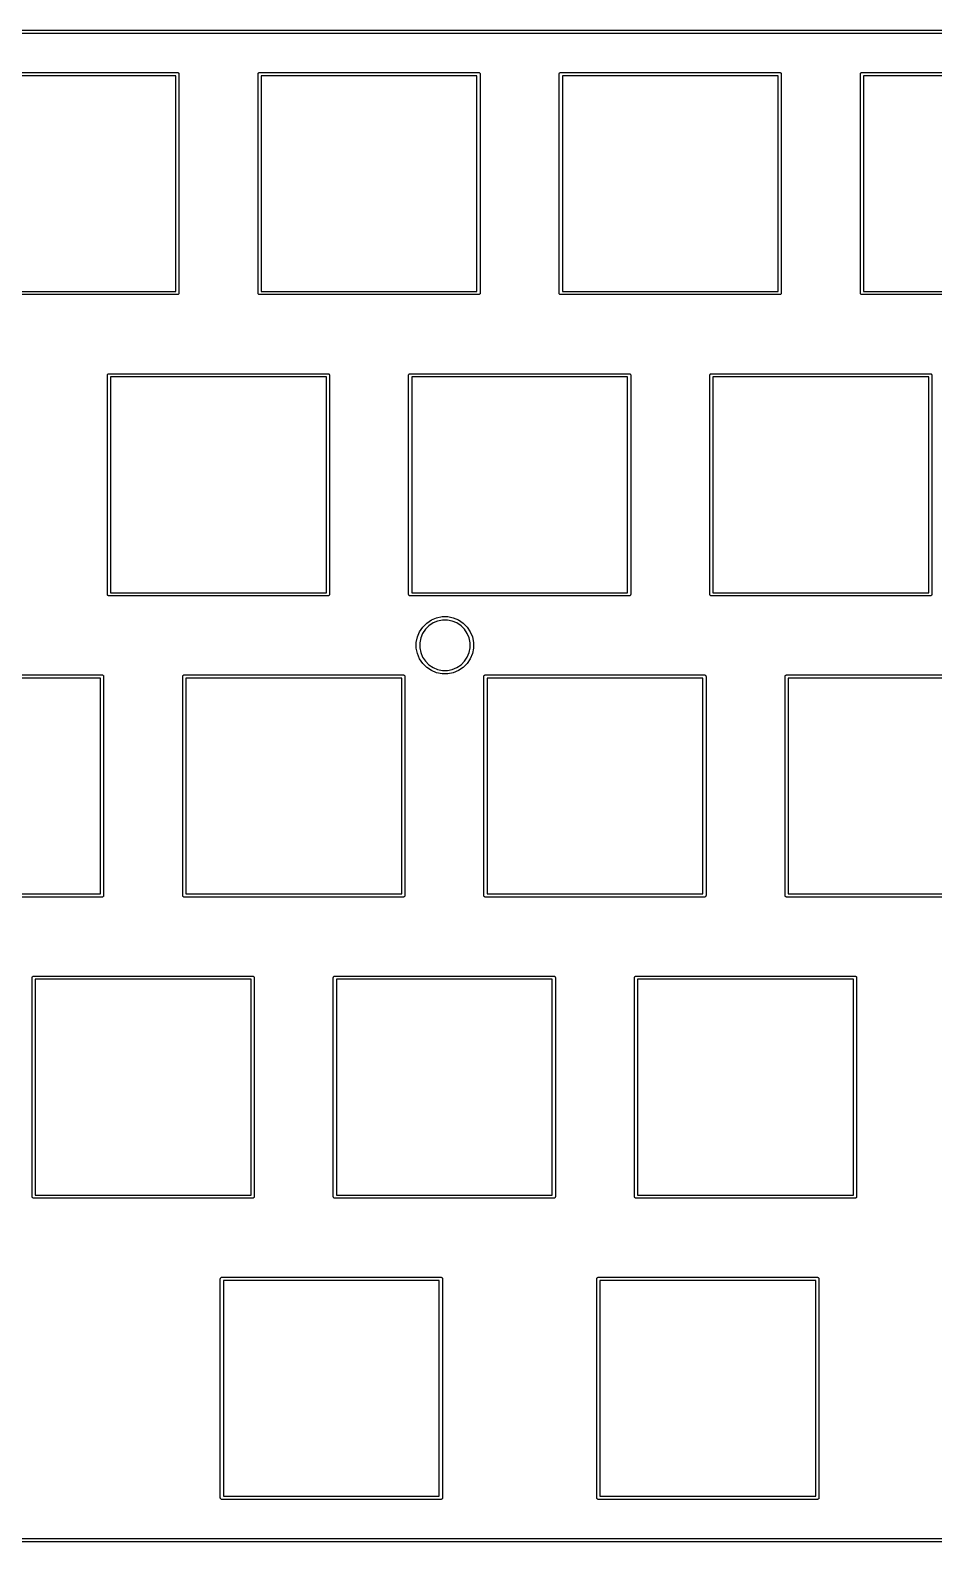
# Model space of a CAD drawing. Header units: centimetres. Extents: x -0.1 to 30.4, y -9.4 to 0.1.
# Drawn here: x 17.75 to 23.46, y -9.43 to 0.13 of the extents above; entities that cross this region are included whole.
import ezdxf

# ---------------------------------------------------------------- set-up
doc = ezdxf.new("R2010")
doc.units = ezdxf.units.CM
doc.header["$MEASUREMENT"] = 0
doc.layers.add('KeyboardPlate v1_BLACK', color=7, linetype='Continuous')

msp = doc.modelspace()

# ---------------------------------------------------------------- linework, layer by layer
at = {"layer": 'KeyboardPlate v1_BLACK'}
for p, q in [((15.1288, 0.12712), (29.9777, 0.12712)), ((29.9778, 0.10712), (15.1383, 0.10712)), ((17.2959, -0.14035), (18.6798, -0.14035)), ((18.6703, -0.16035), (17.3054, -0.16035)), ((18.6703, -1.52525), (18.6703, -0.16035)), ((18.6798, -0.14035), (18.6803, -0.140302)), ((18.6803, -0.140302), (18.6808, -0.14035)), ((18.6808, -0.14035), (18.6823, -0.140495)), ((18.6823, -0.140495), (18.6841, -0.141067)), ((18.6841, -0.141067), (18.6859, -0.141995)), ((18.6859, -0.141995), (18.6874, -0.143245)), ((18.6874, -0.143245), (18.6887, -0.144768)), ((18.6887, -0.144768), (18.6896, -0.146505)), ((18.6896, -0.146505), (18.6902, -0.14839)), ((18.6902, -0.14839), (18.6904, -0.15035)), ((18.6904, -0.15035), (18.6903, -0.15084)), ((18.6903, -0.15084), (18.6903, -1.53476)), ((19.1904, -0.15035), (19.1905, -0.14839)), ((19.1904, -0.150841), (19.1904, -0.15035)), ((19.1904, -1.53476), (19.1904, -0.150841)), ((19.1905, -0.14839), (19.1911, -0.146505)), ((19.1911, -0.146505), (19.192, -0.144768)), ((19.192, -0.144768), (19.1933, -0.143245)), ((19.1933, -0.143245), (19.1948, -0.141995)), ((19.1948, -0.141995), (19.1966, -0.141067)), ((19.1966, -0.141067), (19.1984, -0.140495)), ((19.1984, -0.140495), (19.1999, -0.14035)), ((19.1999, -0.14035), (19.2004, -0.140302)), ((19.2004, -0.140302), (19.2009, -0.14035)), ((19.2009, -0.14035), (20.5848, -0.14035)), ((20.5753, -0.16035), (19.2104, -0.16035)), ((19.2104, -0.16035), (19.2104, -1.52525)), ((20.5753, -1.52525), (20.5753, -0.16035)), ((20.5848, -0.14035), (20.5853, -0.140302)), ((20.5853, -0.140302), (20.5858, -0.14035)), ((20.5858, -0.14035), (20.5873, -0.140495)), ((20.5873, -0.140495), (20.5891, -0.141067)), ((20.5891, -0.141067), (20.5909, -0.141995)), ((20.5909, -0.141995), (20.5924, -0.143245)), ((20.5924, -0.143245), (20.5937, -0.144768)), ((20.5937, -0.144768), (20.5946, -0.146505)), ((20.5946, -0.146505), (20.5952, -0.14839)), ((20.5952, -0.14839), (20.5954, -0.15035)), ((20.5954, -0.15035), (20.5953, -0.15084)), ((20.5953, -0.15084), (20.5953, -1.53476)), ((21.0954, -0.15035), (21.0955, -0.14839)), ((21.0954, -0.150841), (21.0954, -0.15035)), ((21.0954, -1.53476), (21.0954, -0.150841)), ((21.0955, -0.14839), (21.0961, -0.146505)), ((21.0961, -0.146505), (21.097, -0.144768)), ((21.097, -0.144768), (21.0983, -0.143245)), ((21.0983, -0.143245), (21.0998, -0.141995)), ((21.0998, -0.141995), (21.1016, -0.141067)), ((21.1016, -0.141067), (21.1034, -0.140495)), ((21.1034, -0.140495), (21.1049, -0.14035)), ((21.1049, -0.14035), (21.1054, -0.140302)), ((21.1054, -0.140302), (21.1059, -0.14035)), ((21.1059, -0.14035), (22.4898, -0.14035)), ((21.1154, -0.16035), (21.1154, -1.52525)), ((22.4803, -0.16035), (21.1154, -0.16035)), ((22.4803, -1.52525), (22.4803, -0.16035)), ((22.4898, -0.14035), (22.4903, -0.140302)), ((22.4903, -0.140302), (22.4908, -0.14035)), ((22.4908, -0.14035), (22.4923, -0.140495)), ((22.4923, -0.140495), (22.4941, -0.141067)), ((22.4941, -0.141067), (22.4959, -0.141995)), ((22.4959, -0.141995), (22.4974, -0.143245)), ((22.4974, -0.143245), (22.4987, -0.144768)), ((22.4987, -0.144768), (22.4996, -0.146505)), ((22.4996, -0.146505), (22.5002, -0.14839)), ((22.5002, -0.14839), (22.5004, -0.15035)), ((22.5004, -0.15035), (22.5003, -0.15084)), ((22.5003, -0.15084), (22.5003, -1.53476)), ((23.0004, -0.15035), (23.0005, -0.14839)), ((23.0004, -0.150841), (23.0004, -0.15035)), ((23.0004, -1.53476), (23.0004, -0.150841)), ((23.0005, -0.14839), (23.0011, -0.146505)), ((23.0011, -0.146505), (23.002, -0.144768)), ((23.002, -0.144768), (23.0033, -0.143245)), ((23.0033, -0.143245), (23.0048, -0.141995)), ((23.0048, -0.141995), (23.0066, -0.141067)), ((23.0066, -0.141067), (23.0084, -0.140495)), ((23.0084, -0.140495), (23.0099, -0.14035)), ((23.0099, -0.14035), (23.0104, -0.140302)), ((23.0104, -0.140302), (23.0109, -0.14035)), ((23.0109, -0.14035), (24.3948, -0.14035)), ((23.0204, -0.16035), (23.0204, -1.52525)), ((24.3853, -0.16035), (23.0204, -0.16035)), ((17.3054, -1.52525), (18.6703, -1.52525)), ((19.2104, -1.52525), (20.5753, -1.52525)), ((21.1154, -1.52525), (22.4803, -1.52525)), ((23.0204, -1.52525), (24.3853, -1.52525)), ((18.6798, -1.54525), (17.2959, -1.54525)), ((18.6803, -1.5453), (18.6798, -1.54525)), ((18.6808, -1.54525), (18.6803, -1.5453)), ((18.6823, -1.54511), (18.6808, -1.54525)), ((18.6841, -1.54453), (18.6823, -1.54511)), ((18.6859, -1.5436), (18.6841, -1.54453)), ((18.6874, -1.54236), (18.6859, -1.5436)), ((18.6887, -1.54083), (18.6874, -1.54236)), ((18.6896, -1.5391), (18.6887, -1.54083)), ((18.6902, -1.53721), (18.6896, -1.5391)), ((18.6904, -1.53525), (18.6902, -1.53721)), ((18.6903, -1.53476), (18.6904, -1.53525)), ((19.1904, -1.53525), (19.1904, -1.53476)), ((19.1905, -1.53721), (19.1904, -1.53525)), ((19.1911, -1.5391), (19.1905, -1.53721)), ((19.192, -1.54083), (19.1911, -1.5391)), ((19.1933, -1.54236), (19.192, -1.54083)), ((19.1948, -1.5436), (19.1933, -1.54236)), ((19.1966, -1.54453), (19.1948, -1.5436)), ((19.1984, -1.54511), (19.1966, -1.54453)), ((19.2004, -1.5453), (19.1984, -1.54511)), ((19.2009, -1.54525), (19.2004, -1.5453)), ((20.5848, -1.54525), (19.2009, -1.54525)), ((20.5853, -1.5453), (20.5848, -1.54525)), ((20.5858, -1.54525), (20.5853, -1.5453)), ((20.5873, -1.54511), (20.5858, -1.54525)), ((20.5891, -1.54453), (20.5873, -1.54511)), ((20.5909, -1.5436), (20.5891, -1.54453)), ((20.5924, -1.54236), (20.5909, -1.5436)), ((20.5937, -1.54083), (20.5924, -1.54236)), ((20.5946, -1.5391), (20.5937, -1.54083)), ((20.5952, -1.53721), (20.5946, -1.5391)), ((20.5954, -1.53525), (20.5952, -1.53721)), ((20.5953, -1.53476), (20.5954, -1.53525)), ((21.0954, -1.53525), (21.0954, -1.53476)), ((21.0955, -1.53721), (21.0954, -1.53525)), ((21.0961, -1.5391), (21.0955, -1.53721)), ((21.097, -1.54083), (21.0961, -1.5391)), ((21.0983, -1.54236), (21.097, -1.54083)), ((21.0998, -1.5436), (21.0983, -1.54236)), ((21.1016, -1.54453), (21.0998, -1.5436)), ((21.1034, -1.54511), (21.1016, -1.54453)), ((21.1054, -1.5453), (21.1034, -1.54511)), ((21.1059, -1.54525), (21.1054, -1.5453)), ((22.4898, -1.54525), (21.1059, -1.54525)), ((22.4903, -1.5453), (22.4898, -1.54525)), ((22.4908, -1.54525), (22.4903, -1.5453)), ((22.4923, -1.54511), (22.4908, -1.54525)), ((22.4941, -1.54453), (22.4923, -1.54511)), ((22.4959, -1.5436), (22.4941, -1.54453)), ((22.4974, -1.54236), (22.4959, -1.5436)), ((22.4987, -1.54083), (22.4974, -1.54236)), ((22.4996, -1.5391), (22.4987, -1.54083)), ((22.5002, -1.53721), (22.4996, -1.5391)), ((22.5004, -1.53525), (22.5002, -1.53721)), ((22.5003, -1.53476), (22.5004, -1.53525)), ((23.0004, -1.53525), (23.0004, -1.53476)), ((23.0005, -1.53721), (23.0004, -1.53525)), ((23.0011, -1.5391), (23.0005, -1.53721)), ((23.002, -1.54083), (23.0011, -1.5391)), ((23.0033, -1.54236), (23.002, -1.54083)), ((23.0048, -1.5436), (23.0033, -1.54236)), ((23.0066, -1.54453), (23.0048, -1.5436)), ((23.0084, -1.54511), (23.0066, -1.54453)), ((23.0104, -1.5453), (23.0084, -1.54511)), ((23.0109, -1.54525), (23.0104, -1.5453)), ((24.3948, -1.54525), (23.0109, -1.54525)), ((18.2379, -2.05535), (18.238, -2.05339)), ((18.2379, -2.05584), (18.2379, -2.05535)), ((18.2379, -3.43976), (18.2379, -2.05584)), ((18.238, -2.05339), (18.2386, -2.0515)), ((18.2386, -2.0515), (18.2395, -2.04977)), ((18.2395, -2.04977), (18.2408, -2.04824)), ((18.2408, -2.04824), (18.2423, -2.047)), ((18.2423, -2.047), (18.2441, -2.04607)), ((18.2441, -2.04607), (18.2459, -2.04549)), ((18.2459, -2.04549), (18.2474, -2.04535)), ((18.2474, -2.04535), (18.2479, -2.0453)), ((18.2479, -2.0453), (18.2484, -2.04535)), ((18.2484, -2.04535), (19.6323, -2.04535)), ((18.2579, -2.06535), (18.2579, -3.43025)), ((19.6228, -2.06535), (18.2579, -2.06535)), ((19.6228, -3.43025), (19.6228, -2.06535)), ((19.6323, -2.04535), (19.6328, -2.0453)), ((19.6328, -2.0453), (19.6333, -2.04535)), ((19.6333, -2.04535), (19.6348, -2.04549)), ((19.6348, -2.04549), (19.6366, -2.04607)), ((19.6366, -2.04607), (19.6384, -2.047)), ((19.6384, -2.047), (19.6399, -2.04824)), ((19.6399, -2.04824), (19.6412, -2.04977)), ((19.6412, -2.04977), (19.6421, -2.0515)), ((19.6421, -2.0515), (19.6427, -2.05339)), ((19.6427, -2.05339), (19.6429, -2.05535)), ((19.6429, -2.05535), (19.6428, -2.05584)), ((19.6428, -2.05584), (19.6428, -3.43976)), ((20.1429, -2.05535), (20.143, -2.05339)), ((20.1429, -2.05584), (20.1429, -2.05535)), ((20.1429, -3.43976), (20.1429, -2.05584)), ((20.143, -2.05339), (20.1436, -2.0515)), ((20.1436, -2.0515), (20.1445, -2.04977)), ((20.1445, -2.04977), (20.1458, -2.04824)), ((20.1458, -2.04824), (20.1473, -2.047)), ((20.1473, -2.047), (20.1491, -2.04607)), ((20.1491, -2.04607), (20.1509, -2.04549)), ((20.1509, -2.04549), (20.1524, -2.04535)), ((20.1524, -2.04535), (20.1529, -2.0453)), ((20.1529, -2.0453), (20.1534, -2.04535)), ((20.1534, -2.04535), (21.5373, -2.04535)), ((21.5278, -2.06535), (20.1629, -2.06535)), ((20.1629, -2.06535), (20.1629, -3.43025)), ((21.5278, -3.43025), (21.5278, -2.06535)), ((21.5373, -2.04535), (21.5378, -2.0453)), ((21.5378, -2.0453), (21.5383, -2.04535)), ((21.5383, -2.04535), (21.5398, -2.04549)), ((21.5398, -2.04549), (21.5416, -2.04607)), ((21.5416, -2.04607), (21.5434, -2.047)), ((21.5434, -2.047), (21.5449, -2.04824)), ((21.5449, -2.04824), (21.5462, -2.04977)), ((21.5462, -2.04977), (21.5471, -2.0515)), ((21.5471, -2.0515), (21.5477, -2.05339)), ((21.5477, -2.05339), (21.5479, -2.05535)), ((21.5479, -2.05535), (21.5478, -2.05584)), ((21.5478, -2.05584), (21.5478, -3.43976)), ((22.0479, -2.05535), (22.048, -2.05339)), ((22.0479, -2.05584), (22.0479, -2.05535)), ((22.0479, -3.43976), (22.0479, -2.05584)), ((22.048, -2.05339), (22.0486, -2.0515)), ((22.0486, -2.0515), (22.0495, -2.04977)), ((22.0495, -2.04977), (22.0508, -2.04824)), ((22.0508, -2.04824), (22.0523, -2.047)), ((22.0523, -2.047), (22.0541, -2.04607)), ((22.0541, -2.04607), (22.0559, -2.04549)), ((22.0559, -2.04549), (22.0574, -2.04535)), ((22.0574, -2.04535), (22.0579, -2.0453)), ((22.0579, -2.0453), (22.0584, -2.04535)), ((22.0584, -2.04535), (23.4423, -2.04535)), ((22.0679, -2.06535), (22.0679, -3.43025)), ((23.4328, -2.06535), (22.0679, -2.06535)), ((23.4328, -3.43025), (23.4328, -2.06535)), ((23.4423, -2.04535), (23.4428, -2.0453)), ((23.4428, -2.0453), (23.4433, -2.04535)), ((23.4433, -2.04535), (23.4448, -2.04549)), ((23.4448, -2.04549), (23.4466, -2.04607)), ((23.4466, -2.04607), (23.4484, -2.047)), ((23.4484, -2.047), (23.4499, -2.04824)), ((23.4499, -2.04824), (23.4512, -2.04977)), ((23.4512, -2.04977), (23.4521, -2.0515)), ((23.4521, -2.0515), (23.4527, -2.05339)), ((23.4527, -2.05339), (23.4529, -2.05535)), ((23.4529, -2.05535), (23.4528, -2.05584)), ((23.4528, -2.05584), (23.4528, -3.43976)), ((18.2379, -3.44025), (18.2379, -3.43976)), ((18.238, -3.44221), (18.2379, -3.44025)), ((18.2579, -3.43025), (19.6228, -3.43025)), ((19.6429, -3.44025), (19.6427, -3.44221)), ((19.6428, -3.43976), (19.6429, -3.44025)), ((20.1429, -3.44025), (20.1429, -3.43976)), ((20.143, -3.44221), (20.1429, -3.44025)), ((20.1629, -3.43025), (21.5278, -3.43025)), ((21.5479, -3.44025), (21.5477, -3.44221)), ((21.5478, -3.43976), (21.5479, -3.44025)), ((22.0479, -3.44025), (22.0479, -3.43976)), ((22.048, -3.44221), (22.0479, -3.44025)), ((22.0679, -3.43025), (23.4328, -3.43025)), ((23.4529, -3.44025), (23.4527, -3.44221)), ((23.4528, -3.43976), (23.4529, -3.44025)), ((18.2386, -3.4441), (18.238, -3.44221)), ((18.2395, -3.44583), (18.2386, -3.4441)), ((18.2408, -3.44736), (18.2395, -3.44583)), ((18.2423, -3.4486), (18.2408, -3.44736)), ((18.2441, -3.44953), (18.2423, -3.4486)), ((18.2459, -3.45011), (18.2441, -3.44953)), ((18.2479, -3.4503), (18.2459, -3.45011)), ((18.2484, -3.45025), (18.2479, -3.4503)), ((19.6323, -3.45025), (18.2484, -3.45025)), ((19.6328, -3.4503), (19.6323, -3.45025)), ((19.6333, -3.45025), (19.6328, -3.4503)), ((19.6348, -3.45011), (19.6333, -3.45025)), ((19.6366, -3.44953), (19.6348, -3.45011)), ((19.6384, -3.4486), (19.6366, -3.44953)), ((19.6399, -3.44736), (19.6384, -3.4486)), ((19.6412, -3.44583), (19.6399, -3.44736)), ((19.6421, -3.4441), (19.6412, -3.44583)), ((19.6427, -3.44221), (19.6421, -3.4441)), ((20.1436, -3.4441), (20.143, -3.44221)), ((20.1445, -3.44583), (20.1436, -3.4441)), ((20.1458, -3.44736), (20.1445, -3.44583)), ((20.1473, -3.4486), (20.1458, -3.44736)), ((20.1491, -3.44953), (20.1473, -3.4486)), ((20.1509, -3.45011), (20.1491, -3.44953)), ((20.1529, -3.4503), (20.1509, -3.45011)), ((20.1534, -3.45025), (20.1529, -3.4503)), ((21.5373, -3.45025), (20.1534, -3.45025)), ((21.5378, -3.4503), (21.5373, -3.45025)), ((21.5383, -3.45025), (21.5378, -3.4503)), ((21.5398, -3.45011), (21.5383, -3.45025)), ((21.5416, -3.44953), (21.5398, -3.45011)), ((21.5434, -3.4486), (21.5416, -3.44953)), ((21.5449, -3.44736), (21.5434, -3.4486)), ((21.5462, -3.44583), (21.5449, -3.44736)), ((21.5471, -3.4441), (21.5462, -3.44583)), ((21.5477, -3.44221), (21.5471, -3.4441)), ((22.0486, -3.4441), (22.048, -3.44221)), ((22.0495, -3.44583), (22.0486, -3.4441)), ((22.0508, -3.44736), (22.0495, -3.44583)), ((22.0523, -3.4486), (22.0508, -3.44736)), ((22.0541, -3.44953), (22.0523, -3.4486)), ((22.0559, -3.45011), (22.0541, -3.44953)), ((22.0579, -3.4503), (22.0559, -3.45011)), ((22.0584, -3.45025), (22.0579, -3.4503)), ((23.4423, -3.45025), (22.0584, -3.45025)), ((23.4428, -3.4503), (23.4423, -3.45025)), ((23.4433, -3.45025), (23.4428, -3.4503)), ((23.4448, -3.45011), (23.4433, -3.45025)), ((23.4466, -3.44953), (23.4448, -3.45011)), ((23.4484, -3.4486), (23.4466, -3.44953)), ((23.4499, -3.44736), (23.4484, -3.4486)), ((23.4512, -3.44583), (23.4499, -3.44736)), ((23.4521, -3.4441), (23.4512, -3.44583)), ((23.4527, -3.44221), (23.4521, -3.4441)), ((20.2322, -3.64742), (20.2575, -3.62219)), ((20.2575, -3.62219), (20.2871, -3.60237)), ((20.2975, -3.62177), (20.2714, -3.6392)), ((20.2871, -3.60237), (20.3201, -3.58872)), ((20.3265, -3.60977), (20.2975, -3.62177)), ((20.3201, -3.58872), (20.3551, -3.58176)), ((20.3572, -3.60365), (20.3265, -3.60977)), ((20.3551, -3.58176), (20.3908, -3.58176)), ((20.3886, -3.60365), (20.3572, -3.60365)), ((20.4194, -3.60977), (20.3886, -3.60365)), ((20.3908, -3.58176), (20.4257, -3.58872)), ((20.4483, -3.62177), (20.4194, -3.60977)), ((20.4257, -3.58872), (20.4587, -3.60237)), ((20.4744, -3.6392), (20.4483, -3.62177)), ((20.4587, -3.60237), (20.4884, -3.62219)), ((20.4884, -3.62219), (20.5136, -3.64742)), ((20.1918, -3.74504), (20.1987, -3.71005)), ((20.1987, -3.71005), (20.2124, -3.67709)), ((20.2124, -3.67709), (20.2322, -3.64742)), ((20.2198, -3.71643), (20.2137, -3.7472)), ((20.2318, -3.68746), (20.2198, -3.71643)), ((20.2492, -3.66138), (20.2318, -3.68746)), ((20.2714, -3.6392), (20.2492, -3.66138)), ((20.4966, -3.66138), (20.4744, -3.6392)), ((20.514, -3.68746), (20.4966, -3.66138)), ((20.5136, -3.64742), (20.5334, -3.67709)), ((20.526, -3.71643), (20.514, -3.68746)), ((20.5321, -3.7472), (20.526, -3.71643)), ((20.5334, -3.67709), (20.5471, -3.71005)), ((20.5471, -3.71005), (20.554, -3.74504)), ((20.1918, -3.78072), (20.1918, -3.74504)), ((20.1987, -3.81571), (20.1918, -3.78072)), ((20.2124, -3.84867), (20.1987, -3.81571)), ((20.2137, -3.7472), (20.2137, -3.77856)), ((20.2137, -3.77856), (20.2198, -3.80933)), ((20.2198, -3.80933), (20.2318, -3.8383)), ((20.514, -3.8383), (20.526, -3.80933)), ((20.526, -3.80933), (20.5321, -3.77856)), ((20.5321, -3.77856), (20.5321, -3.7472)), ((20.5471, -3.81571), (20.5334, -3.84867)), ((20.554, -3.78072), (20.5471, -3.81571)), ((20.554, -3.74504), (20.554, -3.78072)), ((20.2322, -3.87834), (20.2124, -3.84867)), ((20.2318, -3.8383), (20.2492, -3.86438)), ((20.2575, -3.90357), (20.2322, -3.87834)), ((20.2492, -3.86438), (20.2714, -3.88656)), ((20.2871, -3.92339), (20.2575, -3.90357)), ((20.2714, -3.88656), (20.2975, -3.90399)), ((20.2975, -3.90399), (20.3265, -3.91599)), ((20.3265, -3.91599), (20.3572, -3.92211)), ((20.3886, -3.92211), (20.4194, -3.91599)), ((20.4194, -3.91599), (20.4483, -3.90399)), ((20.4483, -3.90399), (20.4744, -3.88656)), ((20.4884, -3.90357), (20.4587, -3.92339)), ((20.4744, -3.88656), (20.4966, -3.86438)), ((20.5136, -3.87834), (20.4884, -3.90357)), ((20.4966, -3.86438), (20.514, -3.8383)), ((20.5334, -3.84867), (20.5136, -3.87834)), ((16.8195, -3.95035), (18.2036, -3.95035)), ((18.1941, -3.97035), (16.829, -3.97035)), ((18.1941, -5.33525), (18.1941, -3.97035)), ((18.2036, -3.95035), (18.2041, -3.9503)), ((18.2041, -3.9503), (18.2046, -3.95035)), ((18.2046, -3.95035), (18.2061, -3.95049)), ((18.2061, -3.95049), (18.2079, -3.95107)), ((18.2079, -3.95107), (18.2097, -3.952)), ((18.2097, -3.952), (18.2112, -3.95324)), ((18.2112, -3.95324), (18.2125, -3.95477)), ((18.2125, -3.95477), (18.2134, -3.9565)), ((18.2134, -3.9565), (18.214, -3.95839)), ((18.214, -3.95839), (18.2142, -3.96035)), ((18.2142, -3.96035), (18.2141, -3.96084)), ((18.2141, -3.96084), (18.2141, -5.34476)), ((18.714, -3.96035), (18.7141, -3.95839)), ((18.714, -3.96084), (18.714, -3.96035)), ((18.714, -5.34476), (18.714, -3.96084)), ((18.7141, -3.95839), (18.7147, -3.9565)), ((18.7147, -3.9565), (18.7156, -3.95477)), ((18.7156, -3.95477), (18.7169, -3.95324)), ((18.7169, -3.95324), (18.7184, -3.952)), ((18.7184, -3.952), (18.7202, -3.95107)), ((18.7202, -3.95107), (18.722, -3.95049)), ((18.722, -3.95049), (18.7235, -3.95035)), ((18.7235, -3.95035), (18.724, -3.9503)), ((18.724, -3.9503), (18.7245, -3.95035)), ((18.7245, -3.95035), (20.1086, -3.95035)), ((18.734, -3.97035), (18.734, -5.33525)), ((20.0991, -3.97035), (18.734, -3.97035)), ((20.0991, -5.33525), (20.0991, -3.97035)), ((20.1086, -3.95035), (20.1091, -3.9503)), ((20.1091, -3.9503), (20.1096, -3.95035)), ((20.1096, -3.95035), (20.1111, -3.95049)), ((20.1111, -3.95049), (20.1129, -3.95107)), ((20.1129, -3.95107), (20.1147, -3.952)), ((20.1147, -3.952), (20.1162, -3.95324)), ((20.1162, -3.95324), (20.1175, -3.95477)), ((20.1175, -3.95477), (20.1184, -3.9565)), ((20.1184, -3.9565), (20.119, -3.95839)), ((20.119, -3.95839), (20.1192, -3.96035)), ((20.1192, -3.96035), (20.1191, -3.96084)), ((20.1191, -3.96084), (20.1191, -5.34476)), ((20.3201, -3.93704), (20.2871, -3.92339)), ((20.3551, -3.944), (20.3201, -3.93704)), ((20.3908, -3.944), (20.3551, -3.944)), ((20.3572, -3.92211), (20.3886, -3.92211)), ((20.4257, -3.93704), (20.3908, -3.944)), ((20.4587, -3.92339), (20.4257, -3.93704)), ((20.619, -3.96035), (20.6191, -3.95839)), ((20.619, -3.96084), (20.619, -3.96035)), ((20.619, -5.34476), (20.619, -3.96084)), ((20.6191, -3.95839), (20.6197, -3.9565)), ((20.6197, -3.9565), (20.6206, -3.95477)), ((20.6206, -3.95477), (20.6219, -3.95324)), ((20.6219, -3.95324), (20.6234, -3.952)), ((20.6234, -3.952), (20.6252, -3.95107)), ((20.6252, -3.95107), (20.627, -3.95049)), ((20.627, -3.95049), (20.6285, -3.95035)), ((20.6285, -3.95035), (20.629, -3.9503)), ((20.629, -3.9503), (20.6295, -3.95035)), ((20.6295, -3.95035), (22.0136, -3.95035)), ((20.639, -3.97035), (20.639, -5.33525)), ((22.0041, -3.97035), (20.639, -3.97035)), ((22.0041, -5.33525), (22.0041, -3.97035)), ((22.0136, -3.95035), (22.0141, -3.9503)), ((22.0141, -3.9503), (22.0146, -3.95035)), ((22.0146, -3.95035), (22.0161, -3.95049)), ((22.0161, -3.95049), (22.0179, -3.95107)), ((22.0179, -3.95107), (22.0197, -3.952)), ((22.0197, -3.952), (22.0212, -3.95324)), ((22.0212, -3.95324), (22.0225, -3.95477)), ((22.0225, -3.95477), (22.0234, -3.9565)), ((22.0234, -3.9565), (22.024, -3.95839)), ((22.024, -3.95839), (22.0242, -3.96035)), ((22.0242, -3.96035), (22.0241, -3.96084)), ((22.0241, -3.96084), (22.0241, -5.34476)), ((22.524, -3.96035), (22.5241, -3.95839)), ((22.524, -3.96084), (22.524, -3.96035)), ((22.524, -5.34476), (22.524, -3.96084)), ((22.5241, -3.95839), (22.5247, -3.9565)), ((22.5247, -3.9565), (22.5256, -3.95477)), ((22.5256, -3.95477), (22.5269, -3.95324)), ((22.5269, -3.95324), (22.5284, -3.952)), ((22.5284, -3.952), (22.5302, -3.95107)), ((22.5302, -3.95107), (22.532, -3.95049)), ((22.532, -3.95049), (22.5335, -3.95035)), ((22.5335, -3.95035), (22.534, -3.9503)), ((22.534, -3.9503), (22.5345, -3.95035)), ((22.5345, -3.95035), (23.9186, -3.95035)), ((23.9091, -3.97035), (22.544, -3.97035)), ((22.544, -3.97035), (22.544, -5.33525)), ((16.829, -5.33525), (18.1941, -5.33525)), ((18.2097, -5.3536), (18.2079, -5.35453)), ((18.2112, -5.35236), (18.2097, -5.3536)), ((18.2125, -5.35083), (18.2112, -5.35236)), ((18.2134, -5.3491), (18.2125, -5.35083)), ((18.214, -5.34721), (18.2134, -5.3491)), ((18.2142, -5.34525), (18.214, -5.34721)), ((18.2141, -5.34476), (18.2142, -5.34525)), ((18.714, -5.34525), (18.714, -5.34476)), ((18.7141, -5.34721), (18.714, -5.34525)), ((18.7147, -5.3491), (18.7141, -5.34721)), ((18.7156, -5.35083), (18.7147, -5.3491)), ((18.7169, -5.35236), (18.7156, -5.35083)), ((18.7184, -5.3536), (18.7169, -5.35236)), ((18.7202, -5.35453), (18.7184, -5.3536)), ((18.734, -5.33525), (20.0991, -5.33525)), ((20.1147, -5.3536), (20.1129, -5.35453)), ((20.1162, -5.35236), (20.1147, -5.3536)), ((20.1175, -5.35083), (20.1162, -5.35236)), ((20.1184, -5.3491), (20.1175, -5.35083)), ((20.119, -5.34721), (20.1184, -5.3491)), ((20.1192, -5.34525), (20.119, -5.34721)), ((20.1191, -5.34476), (20.1192, -5.34525)), ((20.619, -5.34525), (20.619, -5.34476)), ((20.6191, -5.34721), (20.619, -5.34525)), ((20.6197, -5.3491), (20.6191, -5.34721)), ((20.6206, -5.35083), (20.6197, -5.3491)), ((20.6219, -5.35236), (20.6206, -5.35083)), ((20.6234, -5.3536), (20.6219, -5.35236)), ((20.6252, -5.35453), (20.6234, -5.3536)), ((20.639, -5.33525), (22.0041, -5.33525)), ((22.0197, -5.3536), (22.0179, -5.35453)), ((22.0212, -5.35236), (22.0197, -5.3536)), ((22.0225, -5.35083), (22.0212, -5.35236)), ((22.0234, -5.3491), (22.0225, -5.35083)), ((22.024, -5.34721), (22.0234, -5.3491)), ((22.0242, -5.34525), (22.024, -5.34721)), ((22.0241, -5.34476), (22.0242, -5.34525)), ((22.524, -5.34525), (22.524, -5.34476)), ((22.5241, -5.34721), (22.524, -5.34525)), ((22.5247, -5.3491), (22.5241, -5.34721)), ((22.5256, -5.35083), (22.5247, -5.3491)), ((22.5269, -5.35236), (22.5256, -5.35083)), ((22.5284, -5.3536), (22.5269, -5.35236)), ((22.5302, -5.35453), (22.5284, -5.3536)), ((22.544, -5.33525), (23.9091, -5.33525)), ((18.2036, -5.35525), (16.8195, -5.35525)), ((18.2041, -5.3553), (18.2036, -5.35525)), ((18.2046, -5.35525), (18.2041, -5.3553)), ((18.2061, -5.35511), (18.2046, -5.35525)), ((18.2079, -5.35453), (18.2061, -5.35511)), ((18.722, -5.35511), (18.7202, -5.35453)), ((18.724, -5.3553), (18.722, -5.35511)), ((18.7245, -5.35525), (18.724, -5.3553)), ((20.1086, -5.35525), (18.7245, -5.35525)), ((20.1091, -5.3553), (20.1086, -5.35525)), ((20.1096, -5.35525), (20.1091, -5.3553)), ((20.1111, -5.35511), (20.1096, -5.35525)), ((20.1129, -5.35453), (20.1111, -5.35511)), ((20.627, -5.35511), (20.6252, -5.35453)), ((20.629, -5.3553), (20.627, -5.35511)), ((20.6295, -5.35525), (20.629, -5.3553)), ((22.0136, -5.35525), (20.6295, -5.35525)), ((22.0141, -5.3553), (22.0136, -5.35525)), ((22.0146, -5.35525), (22.0141, -5.3553)), ((22.0161, -5.35511), (22.0146, -5.35525)), ((22.0179, -5.35453), (22.0161, -5.35511)), ((22.532, -5.35511), (22.5302, -5.35453)), ((22.534, -5.3553), (22.532, -5.35511)), ((22.5345, -5.35525), (22.534, -5.3553)), ((23.9186, -5.35525), (22.5345, -5.35525)), ((17.7615, -5.86535), (17.7616, -5.86339)), ((17.7615, -5.86584), (17.7615, -5.86535)), ((17.7615, -7.24978), (17.7615, -5.86584)), ((17.7616, -5.86339), (17.7622, -5.8615)), ((17.7622, -5.8615), (17.7631, -5.85977)), ((17.7631, -5.85977), (17.7644, -5.85824)), ((17.7644, -5.85824), (17.7659, -5.857)), ((17.7659, -5.857), (17.7677, -5.85607)), ((17.7677, -5.85607), (17.7695, -5.85549)), ((17.7695, -5.85549), (17.771, -5.85535)), ((17.771, -5.85535), (17.7715, -5.8553)), ((17.7715, -5.8553), (17.772, -5.85535)), ((17.772, -5.85535), (19.1561, -5.85535)), ((19.1466, -5.87535), (17.7815, -5.87535)), ((17.7815, -5.87535), (17.7815, -7.24027)), ((19.1466, -7.24027), (19.1466, -5.87535)), ((19.1561, -5.85535), (19.1566, -5.8553)), ((19.1566, -5.8553), (19.1571, -5.85535)), ((19.1571, -5.85535), (19.1586, -5.85549)), ((19.1586, -5.85549), (19.1604, -5.85607)), ((19.1604, -5.85607), (19.1622, -5.857)), ((19.1622, -5.857), (19.1637, -5.85824)), ((19.1637, -5.85824), (19.165, -5.85977)), ((19.165, -5.85977), (19.1659, -5.8615)), ((19.1659, -5.8615), (19.1665, -5.86339)), ((19.1665, -5.86339), (19.1667, -5.86535)), ((19.1667, -5.86535), (19.1666, -5.86584)), ((19.1666, -5.86584), (19.1666, -7.24978)), ((19.6665, -5.86535), (19.6666, -5.86339)), ((19.6665, -5.86584), (19.6665, -5.86535)), ((19.6665, -7.24978), (19.6665, -5.86584)), ((19.6666, -5.86339), (19.6672, -5.8615)), ((19.6672, -5.8615), (19.6681, -5.85977)), ((19.6681, -5.85977), (19.6694, -5.85824)), ((19.6694, -5.85824), (19.6709, -5.857)), ((19.6709, -5.857), (19.6727, -5.85607)), ((19.6727, -5.85607), (19.6745, -5.85549)), ((19.6745, -5.85549), (19.676, -5.85535)), ((19.676, -5.85535), (19.6765, -5.8553)), ((19.6765, -5.8553), (19.677, -5.85535)), ((19.677, -5.85535), (21.0611, -5.85535)), ((19.6865, -5.87535), (19.6865, -7.24027)), ((21.0516, -5.87535), (19.6865, -5.87535)), ((21.0516, -7.24027), (21.0516, -5.87535)), ((21.0611, -5.85535), (21.0616, -5.8553)), ((21.0616, -5.8553), (21.0621, -5.85535)), ((21.0621, -5.85535), (21.0636, -5.85549)), ((21.0636, -5.85549), (21.0654, -5.85607)), ((21.0654, -5.85607), (21.0672, -5.857)), ((21.0672, -5.857), (21.0687, -5.85824)), ((21.0687, -5.85824), (21.07, -5.85977)), ((21.07, -5.85977), (21.0709, -5.8615)), ((21.0709, -5.8615), (21.0715, -5.86339)), ((21.0715, -5.86339), (21.0717, -5.86535)), ((21.0717, -5.86535), (21.0716, -5.86584)), ((21.0716, -5.86584), (21.0716, -7.24978)), ((21.5715, -5.86535), (21.5716, -5.86339)), ((21.5715, -5.86584), (21.5715, -5.86535)), ((21.5715, -7.24978), (21.5715, -5.86584)), ((21.5716, -5.86339), (21.5722, -5.8615)), ((21.5722, -5.8615), (21.5731, -5.85977)), ((21.5731, -5.85977), (21.5744, -5.85824)), ((21.5744, -5.85824), (21.5759, -5.857)), ((21.5759, -5.857), (21.5777, -5.85607)), ((21.5777, -5.85607), (21.5795, -5.85549)), ((21.5795, -5.85549), (21.581, -5.85535)), ((21.581, -5.85535), (21.5815, -5.8553)), ((21.5815, -5.8553), (21.582, -5.85535)), ((21.582, -5.85535), (22.9661, -5.85535)), ((22.9566, -5.87535), (21.5915, -5.87535)), ((21.5915, -5.87535), (21.5915, -7.24027)), ((22.9566, -7.24027), (22.9566, -5.87535)), ((22.9661, -5.85535), (22.9666, -5.8553)), ((22.9666, -5.8553), (22.9671, -5.85535)), ((22.9671, -5.85535), (22.9686, -5.85549)), ((22.9686, -5.85549), (22.9704, -5.85607)), ((22.9704, -5.85607), (22.9722, -5.857)), ((22.9722, -5.857), (22.9737, -5.85824)), ((22.9737, -5.85824), (22.975, -5.85977)), ((22.975, -5.85977), (22.9759, -5.8615)), ((22.9759, -5.8615), (22.9765, -5.86339)), ((22.9765, -5.86339), (22.9767, -5.86535)), ((22.9767, -5.86535), (22.9766, -5.86584)), ((22.9766, -5.86584), (22.9766, -7.24978)), ((17.7615, -7.25027), (17.7615, -7.24978)), ((17.7616, -7.25223), (17.7615, -7.25027)), ((17.7622, -7.25412), (17.7616, -7.25223)), ((17.7631, -7.25585), (17.7622, -7.25412)), ((17.7644, -7.25738), (17.7631, -7.25585)), ((17.7659, -7.25862), (17.7644, -7.25738)), ((17.7677, -7.25955), (17.7659, -7.25862)), ((17.7695, -7.26013), (17.7677, -7.25955)), ((17.7715, -7.26032), (17.7695, -7.26013)), ((17.772, -7.26027), (17.7715, -7.26032)), ((19.1561, -7.26027), (17.772, -7.26027)), ((17.7815, -7.24027), (19.1466, -7.24027)), ((19.1566, -7.26032), (19.1561, -7.26027)), ((19.1571, -7.26027), (19.1566, -7.26032)), ((19.1586, -7.26013), (19.1571, -7.26027)), ((19.1604, -7.25955), (19.1586, -7.26013)), ((19.1622, -7.25862), (19.1604, -7.25955)), ((19.1637, -7.25738), (19.1622, -7.25862)), ((19.165, -7.25585), (19.1637, -7.25738)), ((19.1659, -7.25412), (19.165, -7.25585)), ((19.1665, -7.25223), (19.1659, -7.25412)), ((19.1667, -7.25027), (19.1665, -7.25223)), ((19.1666, -7.24978), (19.1667, -7.25027)), ((19.6665, -7.25027), (19.6665, -7.24978)), ((19.6666, -7.25223), (19.6665, -7.25027)), ((19.6672, -7.25412), (19.6666, -7.25223)), ((19.6681, -7.25585), (19.6672, -7.25412)), ((19.6694, -7.25738), (19.6681, -7.25585)), ((19.6709, -7.25862), (19.6694, -7.25738)), ((19.6727, -7.25955), (19.6709, -7.25862)), ((19.6745, -7.26013), (19.6727, -7.25955)), ((19.6765, -7.26032), (19.6745, -7.26013)), ((19.677, -7.26027), (19.6765, -7.26032)), ((21.0611, -7.26027), (19.677, -7.26027)), ((19.6865, -7.24027), (21.0516, -7.24027)), ((21.0616, -7.26032), (21.0611, -7.26027)), ((21.0621, -7.26027), (21.0616, -7.26032)), ((21.0636, -7.26013), (21.0621, -7.26027)), ((21.0654, -7.25955), (21.0636, -7.26013)), ((21.0672, -7.25862), (21.0654, -7.25955)), ((21.0687, -7.25738), (21.0672, -7.25862)), ((21.07, -7.25585), (21.0687, -7.25738)), ((21.0709, -7.25412), (21.07, -7.25585)), ((21.0715, -7.25223), (21.0709, -7.25412)), ((21.0717, -7.25027), (21.0715, -7.25223)), ((21.0716, -7.24978), (21.0717, -7.25027)), ((21.5715, -7.25027), (21.5715, -7.24978)), ((21.5716, -7.25223), (21.5715, -7.25027)), ((21.5722, -7.25412), (21.5716, -7.25223)), ((21.5731, -7.25585), (21.5722, -7.25412)), ((21.5744, -7.25738), (21.5731, -7.25585)), ((21.5759, -7.25862), (21.5744, -7.25738)), ((21.5777, -7.25955), (21.5759, -7.25862)), ((21.5795, -7.26013), (21.5777, -7.25955)), ((21.5815, -7.26032), (21.5795, -7.26013)), ((21.582, -7.26027), (21.5815, -7.26032)), ((22.9661, -7.26027), (21.582, -7.26027)), ((21.5915, -7.24027), (22.9566, -7.24027)), ((22.9666, -7.26032), (22.9661, -7.26027)), ((22.9671, -7.26027), (22.9666, -7.26032)), ((22.9686, -7.26013), (22.9671, -7.26027)), ((22.9704, -7.25955), (22.9686, -7.26013)), ((22.9722, -7.25862), (22.9704, -7.25955)), ((22.9737, -7.25738), (22.9722, -7.25862)), ((22.975, -7.25585), (22.9737, -7.25738)), ((22.9759, -7.25412), (22.975, -7.25585)), ((22.9765, -7.25223), (22.9759, -7.25412)), ((22.9767, -7.25027), (22.9765, -7.25223)), ((22.9766, -7.24978), (22.9767, -7.25027)), ((18.9521, -7.77034), (18.9522, -7.76838)), ((18.9521, -7.77083), (18.9521, -7.77034)), ((18.9521, -9.15478), (18.9521, -7.77083)), ((18.9522, -7.76838), (18.9528, -7.76649)), ((18.9528, -7.76649), (18.9537, -7.76476)), ((18.9537, -7.76476), (18.955, -7.76323)), ((18.955, -7.76323), (18.9565, -7.76199)), ((18.9565, -7.76199), (18.9583, -7.76106)), ((18.9583, -7.76106), (18.9601, -7.76048)), ((18.9601, -7.76048), (18.9616, -7.76034)), ((18.9616, -7.76034), (18.9621, -7.76029)), ((18.9621, -7.76029), (18.9626, -7.76034)), ((18.9626, -7.76034), (20.3467, -7.76034)), ((20.3372, -7.78034), (18.9721, -7.78034)), ((18.9721, -7.78034), (18.9721, -9.14527)), ((20.3372, -9.14527), (20.3372, -7.78034)), ((20.3467, -7.76034), (20.3472, -7.76029)), ((20.3472, -7.76029), (20.3477, -7.76034)), ((20.3477, -7.76034), (20.3492, -7.76048)), ((20.3492, -7.76048), (20.351, -7.76106)), ((20.351, -7.76106), (20.3528, -7.76199)), ((20.3528, -7.76199), (20.3543, -7.76323)), ((20.3543, -7.76323), (20.3556, -7.76476)), ((20.3556, -7.76476), (20.3565, -7.76649)), ((20.3565, -7.76649), (20.3571, -7.76838)), ((20.3571, -7.76838), (20.3573, -7.77034)), ((20.3573, -7.77034), (20.3572, -7.77083)), ((20.3572, -7.77083), (20.3572, -9.15478)), ((21.3335, -7.77034), (21.3336, -7.76838)), ((21.3335, -7.77083), (21.3335, -7.77034)), ((21.3335, -9.15478), (21.3335, -7.77083)), ((21.3336, -7.76838), (21.3342, -7.76649)), ((21.3342, -7.76649), (21.3351, -7.76476)), ((21.3351, -7.76476), (21.3364, -7.76323)), ((21.3364, -7.76323), (21.3379, -7.76199)), ((21.3379, -7.76199), (21.3397, -7.76106)), ((21.3397, -7.76106), (21.3415, -7.76048)), ((21.3415, -7.76048), (21.343, -7.76034)), ((21.343, -7.76034), (21.3435, -7.76029)), ((21.3435, -7.76029), (21.344, -7.76034)), ((21.344, -7.76034), (22.7279, -7.76034)), ((22.7184, -7.78034), (21.3535, -7.78034)), ((21.3535, -7.78034), (21.3535, -9.14527)), ((22.7184, -9.14527), (22.7184, -7.78034)), ((22.7279, -7.76034), (22.7284, -7.76029)), ((22.7284, -7.76029), (22.7289, -7.76034)), ((22.7289, -7.76034), (22.7304, -7.76048)), ((22.7304, -7.76048), (22.7322, -7.76106)), ((22.7322, -7.76106), (22.734, -7.76199)), ((22.734, -7.76199), (22.7355, -7.76323)), ((22.7355, -7.76323), (22.7368, -7.76476)), ((22.7368, -7.76476), (22.7377, -7.76649)), ((22.7377, -7.76649), (22.7383, -7.76838)), ((22.7383, -7.76838), (22.7385, -7.77034)), ((22.7385, -7.77034), (22.7384, -7.77083)), ((22.7384, -7.77083), (22.7384, -9.15478)), ((18.9521, -9.15527), (18.9521, -9.15478)), ((18.9522, -9.15723), (18.9521, -9.15527)), ((18.9528, -9.15911), (18.9522, -9.15723)), ((18.9537, -9.16085), (18.9528, -9.15911)), ((18.955, -9.16237), (18.9537, -9.16085)), ((18.9565, -9.16362), (18.955, -9.16237)), ((18.9583, -9.16455), (18.9565, -9.16362)), ((18.9601, -9.16512), (18.9583, -9.16455)), ((18.9621, -9.16531), (18.9601, -9.16512)), ((18.9626, -9.16527), (18.9621, -9.16531)), ((20.3467, -9.16527), (18.9626, -9.16527)), ((18.9721, -9.14527), (20.3372, -9.14527)), ((20.3472, -9.16531), (20.3467, -9.16527)), ((20.3477, -9.16527), (20.3472, -9.16531)), ((20.3492, -9.16512), (20.3477, -9.16527)), ((20.351, -9.16455), (20.3492, -9.16512)), ((20.3528, -9.16362), (20.351, -9.16455)), ((20.3543, -9.16237), (20.3528, -9.16362)), ((20.3556, -9.16085), (20.3543, -9.16237)), ((20.3565, -9.15911), (20.3556, -9.16085)), ((20.3571, -9.15723), (20.3565, -9.15911)), ((20.3573, -9.15527), (20.3571, -9.15723)), ((20.3572, -9.15478), (20.3573, -9.15527)), ((21.3335, -9.15527), (21.3335, -9.15478)), ((21.3336, -9.15723), (21.3335, -9.15527)), ((21.3342, -9.15911), (21.3336, -9.15723)), ((21.3351, -9.16085), (21.3342, -9.15911)), ((21.3364, -9.16237), (21.3351, -9.16085)), ((21.3379, -9.16362), (21.3364, -9.16237)), ((21.3397, -9.16455), (21.3379, -9.16362)), ((21.3415, -9.16512), (21.3397, -9.16455)), ((21.3435, -9.16531), (21.3415, -9.16512)), ((21.344, -9.16527), (21.3435, -9.16531)), ((22.7279, -9.16527), (21.344, -9.16527)), ((21.3535, -9.14527), (22.7184, -9.14527)), ((22.7284, -9.16531), (22.7279, -9.16527)), ((22.7289, -9.16527), (22.7284, -9.16531)), ((22.7304, -9.16512), (22.7289, -9.16527)), ((22.7322, -9.16455), (22.7304, -9.16512)), ((22.734, -9.16362), (22.7322, -9.16455)), ((22.7355, -9.16237), (22.734, -9.16362)), ((22.7368, -9.16085), (22.7355, -9.16237)), ((22.7377, -9.15911), (22.7368, -9.16085)), ((22.7383, -9.15723), (22.7377, -9.15911)), ((22.7385, -9.15527), (22.7383, -9.15723)), ((22.7384, -9.15478), (22.7385, -9.15527)), ((29.9777, -9.43302), (0.28318, -9.43302)), ((13.2321, -9.41302), (29.9777, -9.41302))]:
    msp.add_line(p, q, dxfattribs=at)

doc.saveas('drawing.dxf')
